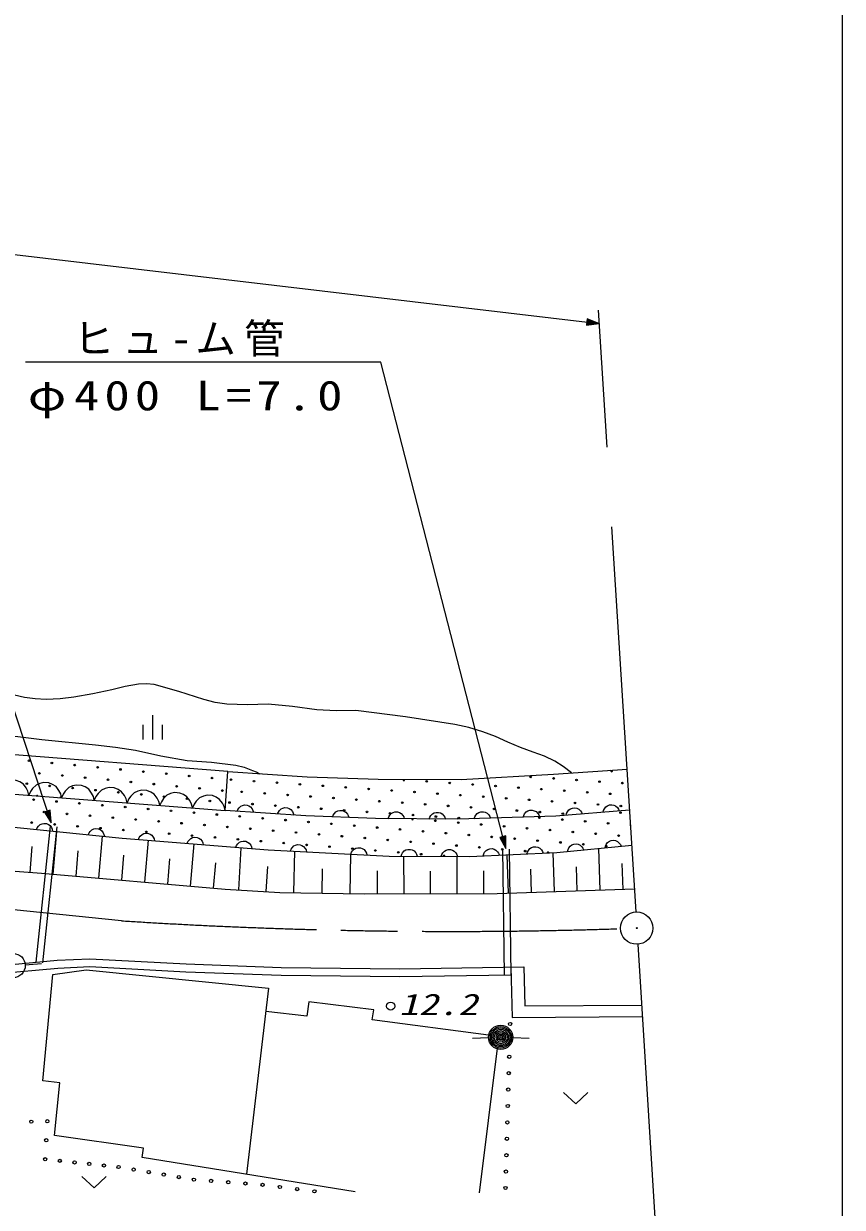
# Model space of a CAD drawing. Units: millimetres, scale not verified. Extents: x 40000 to 680000, y 20000 to 380000.
# Drawn here: x 528622 to 579000, y 245781 to 318587 of the extents above; entities that cross this region are included whole.
import ezdxf
from ezdxf.enums import TextEntityAlignment as Align

# ---------------------------------------------------------------- set-up
doc = ezdxf.new("R2010")
doc.units = ezdxf.units.MM
doc.header["$LTSCALE"] = 1000
doc.linetypes.add('CHAIN', pattern=[18.5, 12, -1.5, 3.5, -1.5])
for name, color, linetype, lineweight in [('M-BGD', 7, 'Continuous', 25), ('M-BGD-HTXT', 7, 'Continuous', 13), ('M-BMK', 2, 'CHAIN', 13), ('M-TTL-BAND', 7, 'Continuous', 25)]:
    doc.layers.add(name, color=color, linetype=linetype, lineweight=lineweight)
doc.layers.add('M-BMK-SRVR', color=7, linetype='Continuous')
doc.layers.add('M-OTRS', color=7, linetype='Continuous')
doc.styles.add('ＭＳ ゴシック', font='')
doc.styles.get('ＭＳ ゴシック').set_extended_font_data('MS Gothic')

# ---------------------------------------------------------------- blocks, each defined once
blk = doc.blocks.new('BUHIN37')
at = {"color": 7, "linetype": 'Continuous', "lineweight": 25}
blk.add_lwpolyline([(-347, 360), (-237, 411), (-125, 435), (20, 443), (140, 406), (247, 346), (354, 234), (411, 125), (444, 4), (432, -142), (404, -253), (347, -360)], dxfattribs=at)
blk = doc.blocks.new('BUHIN38')
at = {"color": 7, "linetype": 'Continuous', "lineweight": 25}
blk.add_lwpolyline([(-328, 378), (-215, 423), (-102, 441), (44, 442), (161, 398), (264, 332), (366, 215), (417, 104), (443, -19), (424, -165), (390, -274), (328, -378)], dxfattribs=at)
blk = doc.blocks.new('BUHIN39')
at = {"color": 7, "linetype": 'Continuous', "lineweight": 25}
blk.add_lwpolyline([(-312, 390), (-197, 431), (-84, 445), (61, 440), (177, 391), (278, 321), (374, 200), (421, 87), (442, -37), (417, -182), (379, -289), (312, -390)], dxfattribs=at)
blk = doc.blocks.new('BUHIN41')
at = {"color": 7, "linetype": 'Continuous', "lineweight": 25}
blk.add_lwpolyline([(-289, 408), (-172, 442), (-58, 449), (87, 435), (199, 380), (296, 305), (386, 178), (425, 62), (439, -63), (406, -206), (361, -311), (289, -408)], dxfattribs=at)
blk = doc.blocks.new('BUHIN42')
at = {"color": 7, "linetype": 'Continuous', "lineweight": 25}
blk.add_lwpolyline([(-352, 355), (-242, 408), (-131, 434), (14, 444), (134, 408), (242, 349), (351, 239), (409, 131), (444, 10), (434, -136), (407, -248), (352, -355)], dxfattribs=at)
blk = doc.blocks.new('BUHIN43')
at = {"color": 7, "linetype": 'Continuous', "lineweight": 25}
blk.add_lwpolyline([(-333, 373), (-220, 420), (-107, 440), (38, 442), (156, 400), (260, 336), (363, 220), (415, 109), (444, -13), (426, -159), (393, -269), (333, -373)], dxfattribs=at)
blk = doc.blocks.new('BUHIN44')
at = {"color": 7, "linetype": 'Continuous', "lineweight": 25}
blk.add_lwpolyline([(-314, 389), (-199, 430), (-86, 445), (59, 440), (175, 392), (276, 323), (374, 202), (420, 88), (443, -35), (418, -180), (380, -288), (314, -389)], dxfattribs=at)
blk = doc.blocks.new('BUHIN45')
at = {"color": 7, "linetype": 'Continuous', "lineweight": 25}
blk.add_lwpolyline([(-296, 403), (-179, 439), (-65, 448), (79, 437), (193, 384), (291, 310), (382, 185), (424, 69), (440, -55), (409, -199), (366, -305), (296, -403)], dxfattribs=at)
blk = doc.blocks.new('BUHIN46')
at = {"color": 7, "linetype": 'Continuous', "lineweight": 25}
blk.add_lwpolyline([(-283, 412), (-166, 444), (-52, 450), (93, 434), (205, 377), (300, 301), (388, 173), (426, 56), (439, -68), (403, -211), (357, -316), (283, -412)], dxfattribs=at)
blk = doc.blocks.new('BUHIN47')
at = {"color": 7, "linetype": 'Continuous', "lineweight": 25}
blk.add_lwpolyline([(-276, 417), (-158, 447), (-43, 451), (101, 432), (212, 374), (306, 295), (391, 165), (427, 48), (437, -77), (399, -219), (351, -323), (276, -417)], dxfattribs=at)
blk = doc.blocks.new('BUHIN92')
at = {"color": 7, "linetype": 'Continuous', "lineweight": 25}
for p, q in [((-260, 562), (-958, -6)), ((581, 474), (-581, -474)), ((498, -368), (-199, -937))]:
    blk.add_line(p, q, dxfattribs=at)
blk = doc.blocks.new('BUHIN114')
at = {"color": 7, "linetype": 'Continuous', "lineweight": 25}
blk.add_lwpolyline([(575, -829), (723, -635), (816, -423), (886, -135), (859, 117), (786, 355), (608, 612), (410, 764), (184, 877), (-111, 912), (-338, 895), (-575, 829)], dxfattribs=at)
blk = doc.blocks.new('BUHIN175')
at = {"color": 7, "linetype": 'Continuous', "lineweight": 25}
blk.add_circle((0, 0), 99.5, dxfattribs=at)
blk = doc.blocks.new('BUHIN177')
at = {"color": 7, "linetype": 'Continuous', "lineweight": 25}
blk.add_circle((0, 0), 99.5, dxfattribs=at)
blk = doc.blocks.new('BUHIN179')
at = {"color": 7, "linetype": 'Continuous', "lineweight": 25}
blk.add_circle((0, 0), 99.5, dxfattribs=at)
blk = doc.blocks.new('BUHIN181')
at = {"color": 7, "linetype": 'Continuous', "lineweight": 25}
blk.add_circle((0, 0), 99.5, dxfattribs=at)
blk = doc.blocks.new('BUHIN182')
at = {"color": 7, "linetype": 'Continuous', "lineweight": 25}
blk.add_circle((0, 0), 99.5, dxfattribs=at)
blk = doc.blocks.new('BUHIN96')
at = {"color": 7, "linetype": 'Continuous', "lineweight": 25}
blk.add_line((578, 471), (-578, -471), dxfattribs=at)
blk.add_circle((0, 0), 746, dxfattribs=at)
blk = doc.blocks.new('BUHIN94')
at = {"color": 7, "linetype": 'Continuous', "lineweight": 25}
blk.add_lwpolyline([(-198, 806), (-273, -223), (750, -356)], dxfattribs=at)
blk = doc.blocks.new('BUHIN187')
at = {"color": 3, "linetype": 'Continuous', "lineweight": 25}
for radius in [995, 30]:
    blk.add_circle((0, 0), radius, dxfattribs=at)
blk = doc.blocks.new('BUHIN189')
at = {"color": 3, "linetype": 'Continuous', "lineweight": 25}
blk.add_circle((0, 0), 249, dxfattribs=at)

msp = doc.modelspace()

# ---------------------------------------------------------------- linework, layer by layer
at = {"layer": 'M-BGD'}
for p, q in [((541182, 272584), (526850, 273697)), ((541020, 270195), (541182, 272584)), ((541182, 272584), (546058, 272259)), ((555543, 272094), (561235, 272424)), ((561235, 272424), (565752, 272730)), ((546058, 272259), (550436, 272118)), ((550436, 272118), (555543, 272094)), ((526931, 271288), (541020, 270195)), ((545987, 269858), (541020, 270195)), ((565911, 270215), (561364, 269835)), ((518760, 270094), (534685, 268493)), ((550278, 269694), (545987, 269858)), ((555339, 269646), (550278, 269694)), ((561364, 269835), (555339, 269646)), ((530260, 269217), (529381, 260853)), ((530658, 269175), (529779, 260811)), ((530432, 266268), (530658, 268898)), ((529013, 266384), (529138, 267979)), ((533253, 266026), (533475, 268615)), ((534685, 268493), (543672, 267763)), ((536075, 265784), (536296, 268362)), ((538896, 265542), (539118, 268133)), ((561435, 267599), (566048, 268047)), ((531843, 266147), (531977, 267712)), ((534664, 265905), (534796, 267448)), ((537485, 265663), (537619, 267214)), ((541857, 265308), (542016, 267898)), ((543672, 267763), (551106, 267387)), ((545257, 265137), (545302, 267681)), ((548714, 265076), (548757, 267506)), ((551106, 267387), (556049, 267363)), ((552030, 265068), (552024, 267383)), ((555300, 265077), (555293, 267367)), ((556049, 267363), (561435, 267599)), ((558218, 260059), (558113, 267814)), ((558457, 265107), (558380, 267465)), ((558618, 260064), (558513, 267820)), ((561279, 265199), (561201, 267588)), ((564101, 265291), (564017, 267850)), ((519732, 267112), (529727, 266328)), ((540307, 265421), (540441, 266979)), ((543547, 265205), (543641, 266739)), ((546985, 265107), (547012, 266599)), ((550395, 265063), (550391, 266479)), ((556935, 265081), (556931, 266474)), ((559868, 265153), (559822, 266577)), ((562690, 265245), (562641, 266726)), ((565511, 265338), (565459, 266927)), ((529727, 266328), (541012, 265360)), ((553665, 265072), (553661, 266454)), ((541012, 265360), (544392, 265153)), ((544392, 265153), (549578, 265061)), ((549578, 265061), (557752, 265084)), ((557752, 265084), (566217, 265361)), ((527008, 260635), (530693, 260974)), ((528723, 260706), (529721, 260779)), ((530693, 260974), (532685, 261073)), ((532685, 261073), (538621, 260755)), ((538621, 260755), (544477, 260536)), ((530728, 260475), (527028, 260135)), ((529794, 253553), (530424, 260094)), ((530424, 260094), (532465, 260394)), ((532684, 260573), (530728, 260475)), ((532465, 260394), (543686, 259253)), ((538595, 260255), (532684, 260573)), ((544465, 260036), (538595, 260255)), ((551770, 259956), (544465, 260036)), ((544477, 260536), (551768, 260456)), ((551768, 260456), (559401, 260576)), ((558618, 260064), (551770, 259956)), ((558606, 260564), (558681, 257448)), ((559401, 260576), (559459, 258169)), ((543686, 259253), (542336, 247814)), ((546056, 257543), (543517, 257822)), ((546176, 258413), (546056, 257543)), ((550166, 257933), (546176, 258413)), ((550076, 257303), (550166, 257933)), ((559459, 258169), (566667, 258225)), ((557219, 256376), (550076, 257303)), ((558681, 257448), (566712, 257511)), ((557231, 256209), (556232, 256170)), ((556677, 246682), (557787, 255563)), ((558730, 256218), (559730, 256190)), ((530844, 253433), (529794, 253553)), ((530514, 250193), (530844, 253433)), ((536005, 249412), (530514, 250193)), ((535915, 248842), (536005, 249412)), ((549026, 246742), (535915, 248842))]:
    msp.add_line(p, q, dxfattribs=at)
for points in [[(562325, 272498), (561830, 272891), (561305, 273231), (560665, 273526), (559985, 273772), (559188, 274057), (558410, 274400), (557658, 274745), (556883, 275034), (556022, 275290), (555146, 275487), (552113, 275943), (549070, 276340), (547860, 276327), (546654, 276375), (545167, 276580), (543676, 276726), (542396, 276699), (541125, 276733), (540409, 276842), (539701, 277010), (538174, 277512), (536651, 277949), (536174, 277985), (535692, 277960), (534871, 277819), (534038, 277614), (532881, 277360), (531713, 277165), (530859, 277062), (529998, 277020), (529339, 277050), (528674, 277141), (528068, 277283)], [(526425, 274963), (529734, 274561), (533047, 274219), (534270, 274093), (535494, 273906), (537073, 273559), (538679, 273268), (540179, 273157), (541668, 272986), (542194, 272850), (542703, 272656), (542922, 272558), (543149, 272453)], [(547633, 269795), (547677, 269908), (547741, 270004), (547840, 270110), (547952, 270166), (548071, 270196), (548226, 270190), (548342, 270151), (548450, 270086), (548543, 269973), (548599, 269873), (548632, 269757)]]:
    msp.add_lwpolyline(points, dxfattribs=at)
for centre, radius in [((528950, 273246), 49.8), ((530358, 273113), 49.8), ((531766, 272981), 49.8), ((529588, 272475), 49.8), ((530996, 272343), 49.8), ((533174, 272848), 49.8), ((534582, 272715), 49.8), ((535990, 272583), 49.8), ((537398, 272450), 49.8), ((538806, 272317), 49.8), ((559823, 272256), 49.8), ((528818, 271838), 49.8), ((530226, 271705), 49.8), ((531634, 271573), 49.8), ((532404, 272210), 49.8), ((533812, 272078), 49.8), ((535220, 271945), 49.8), ((536628, 271812), 49.8), ((538036, 271680), 49.8), ((539444, 271547), 49.8), ((540214, 272185), 49.8), ((541385, 272089), 49.8), ((542796, 271993), 49.8), ((544207, 271898), 49.8), ((545618, 271802), 49.8), ((547029, 271706), 49.8), ((548440, 271610), 49.8), ((553426, 271981), 49.8), ((554837, 271885), 49.8), ((556248, 271789), 49.8), ((557659, 271694), 49.8), ((559070, 271598), 49.8), ((561234, 272160), 49.8), ((562645, 272064), 49.8), ((564056, 271968), 49.8), ((565467, 271873), 49.8), ((529233, 270856), 49.8), ((533042, 271440), 49.8), ((534450, 271307), 49.8), ((535858, 271175), 49.8), ((537266, 271042), 49.8), ((538674, 270909), 49.8), ((540852, 271415), 49.8), ((542042, 271336), 49.8), ((543453, 271240), 49.8), ((544864, 271144), 49.8), ((546275, 271049), 49.8), ((547686, 270953), 49.8), ((549097, 270857), 49.8), ((549851, 271515), 49.8), ((551262, 271419), 49.8), ((552673, 271323), 49.8), ((554084, 271228), 49.8), ((555495, 271132), 49.8), ((556906, 271036), 49.8), ((558316, 270940), 49.8), ((559727, 270845), 49.8), ((560481, 271502), 49.8), ((561892, 271407), 49.8), ((563303, 271311), 49.8), ((564714, 271215), 49.8), ((529881, 270094), 49.8), ((530643, 270742), 49.8), ((532052, 270627), 49.8), ((533462, 270513), 49.8), ((534871, 270399), 49.8), ((536281, 270284), 49.8), ((537690, 270170), 49.8), ((540082, 270777), 49.8), ((541289, 270678), 49.8), ((542700, 270582), 49.8), ((544111, 270487), 49.8), ((545522, 270391), 49.8), ((546933, 270295), 49.8), ((548344, 270200), 49.8), ((549755, 270104), 49.8), ((550508, 270761), 49.8), ((551919, 270666), 49.8), ((553330, 270570), 49.8), ((554741, 270474), 49.8), ((556152, 270379), 49.8), ((557563, 270283), 49.8), ((558974, 270187), 49.8), ((560385, 270091), 49.8), ((561138, 270749), 49.8), ((562549, 270653), 49.8), ((563960, 270557), 49.8), ((565371, 270462), 49.8), ((529119, 269447), 49.8), ((531290, 269980), 49.8), ((532700, 269865), 49.8), ((534109, 269751), 49.8), ((535519, 269637), 49.8), ((536928, 269522), 49.8), ((538338, 269408), 49.8), ((539100, 270055), 49.8), ((540510, 269941), 49.8), ((541919, 269826), 49.8), ((543329, 269712), 49.8), ((544738, 269597), 49.8), ((546148, 269483), 49.8), ((547557, 269369), 49.8), ((551166, 270008), 49.8), ((552577, 269912), 49.8), ((553958, 269558), 49.8), ((553988, 269817), 49.8), ((555367, 269444), 49.8), ((555399, 269721), 49.8), ((560358, 269748), 49.8), ((561768, 269634), 49.8), ((561796, 269996), 49.8), ((563177, 269519), 49.8), ((564587, 269405), 49.8), ((565349, 270052), 49.8), ((530528, 269332), 49.8), ((531938, 269218), 49.8), ((533347, 269103), 49.8), ((534757, 268989), 49.8), ((536166, 268874), 49.8), ((537576, 268760), 49.8), ((538986, 268646), 49.8), ((539748, 269293), 49.8), ((541157, 269179), 49.8), ((542567, 269064), 49.8), ((543976, 268950), 49.8), ((545386, 268835), 49.8), ((546795, 268721), 49.8), ((548205, 268607), 49.8), ((548967, 269254), 49.8), ((550377, 269140), 49.8), ((551786, 269025), 49.8), ((553196, 268911), 49.8), ((554605, 268796), 49.8), ((556015, 268682), 49.8), ((556777, 269329), 49.8), ((558187, 269215), 49.8), ((559596, 269101), 49.8), ((561006, 268986), 49.8), ((562415, 268872), 49.8), ((563825, 268757), 49.8), ((565234, 268643), 49.8), ((540395, 268531), 49.8), ((541805, 268417), 49.8), ((543214, 268302), 49.8), ((544624, 268188), 49.8), ((546033, 268073), 49.8), ((547443, 267959), 49.8), ((549615, 268492), 49.8), ((551024, 268378), 49.8), ((552434, 268263), 49.8), ((553843, 268149), 49.8), ((555253, 268034), 49.8), ((556663, 267920), 49.8), ((557425, 268567), 49.8), ((558834, 268453), 49.8), ((560244, 268339), 49.8), ((561653, 268224), 49.8), ((563063, 268110), 49.8), ((564472, 267995), 49.8), ((548853, 267845), 49.8), ((550262, 267730), 49.8), ((551672, 267616), 49.8), ((553081, 267501), 49.8), ((558072, 267805), 49.8), ((559482, 267691), 49.8), ((557980, 256239), 746), ((557980, 256239), 660), ((557980, 256239), 574), ((557980, 256239), 484), ((557980, 256239), 398), ((557980, 256239), 292), ((557980, 256239), 202), ((557980, 256239), 116), ((557980, 256239), 22.5), ((529093, 251050), 99.5), ((530077, 251077), 99.5), ((530010, 249907), 99.5), ((529944, 248736), 99.5), ((534465, 248258), 99.5), ((539096, 247484), 99.5), ((543326, 247165), 99.5)]:
    msp.add_circle(centre, radius, dxfattribs=at)
for centre, start, end in [((564809, 272626), 130.98772, 56.7593), ((552015, 272077), 136.79995, 42.67203), ((529455, 271067), 25.66977, 145.45714), ((530863, 270935), 71.50762, 99.61929), ((552548, 269673), 179.94032, 358.99382), ((565996, 269290), 126.7192, 240.49262), ((554491, 267387), 340.92865, 198.52573), ((560891, 267577), 0.61541, 184.38914)]:
    msp.add_arc(centre, 49.8, start, end, dxfattribs=at)
at = {"layer": 'M-BGD-HTXT'}
for p, q in [((489052, 308965), (564024, 300150)), ((563973, 300956), (564504, 292529)), ((550610, 297774), (528735, 297774)), ((558295, 267859), (550610, 297774)), ((530318, 269429), (521310, 296782)), ((566306, 263954), (564813, 287634)), ((567878, 239009), (566431, 261959))]:
    msp.add_line(p, q, dxfattribs=at)
for points in [[(564024, 300150), (563301, 300424), (563257, 300052)], [(563871, 300168), (563310, 300102), (563341, 300363)], [(563797, 300177), (563342, 300127), (563366, 300331)], [(563720, 300186), (563373, 300151), (563390, 300300)], [(563646, 300195), (563404, 300176), (563415, 300269)], [(530318, 269429), (530261, 270200), (529905, 270083)], [(530270, 269575), (529973, 270056), (530222, 270138)], [(530246, 269646), (530009, 270038), (530204, 270102)], [(530222, 269719), (530044, 270020), (530187, 270067)], [(530199, 269790), (530080, 270002), (530169, 270031)], [(558295, 267859), (558290, 268632), (557927, 268538)], [(558257, 268008), (557993, 268507), (558247, 268572)], [(558238, 268080), (558027, 268487), (558227, 268538)], [(558219, 268155), (558061, 268467), (558207, 268504)], [(558200, 268227), (558096, 268446), (558186, 268470)]]:
    msp.add_lwpolyline(points, close=True, dxfattribs=at)
for points in [[(563948, 300159), (563279, 300077), (563316, 300394), (563946, 300159)], [(563437, 300219), (563570, 300204), (563435, 300201), (563440, 300238), (563570, 300204)], [(530294, 269502), (529938, 270073), (530240, 270173), (530293, 269504)], [(530133, 269990), (530175, 269863), (530115, 269984), (530151, 269996), (530175, 269863)], [(558276, 267933), (557959, 268527), (558267, 268607), (558275, 267935)], [(558148, 268431), (558181, 268302), (558130, 268426), (558166, 268435), (558181, 268302)]]:
    msp.add_lwpolyline(points, dxfattribs=at)
at = {"layer": 'M-BMK'}
msp.add_line((534649, 263406), (492806, 267648), dxfattribs=at)
msp.add_arc((555002, 579749), 316997, 266.31873, 271.86992, dxfattribs=at)
at = {"layer": 'M-TTL-BAND'}
msp.add_line((579000, 20000), (579000, 370000), dxfattribs=at)

# ---------------------------------------------------------------- block references
at = {"layer": 'M-BGD', "rotation": 50.81889}
for name, p in [('BUHIN92', (536550, 275303)), ('BUHIN114', (527938, 271210)), ('BUHIN114', (529950, 271054)), ('BUHIN114', (531963, 270898)), ('BUHIN114', (533976, 270742)), ('BUHIN114', (535988, 270586)), ('BUHIN114', (538001, 270429)), ('BUHIN114', (540014, 270273)), ('BUHIN41', (542262, 270111)), ('BUHIN41', (544745, 269943)), ('BUHIN39', (551543, 269682)), ('BUHIN39', (554074, 269658)), ('BUHIN38', (556845, 269694)), ('BUHIN38', (559858, 269788)), ('BUHIN37', (562501, 269930)), ('BUHIN37', (564774, 270120)), ('BUHIN47', (529908, 268973)), ('BUHIN47', (533092, 268653)), ('BUHIN46', (536183, 268372)), ('BUHIN46', (539179, 268128)), ('BUHIN46', (542174, 267885)), ('BUHIN45', (545531, 267669)), ('BUHIN45', (549248, 267481)), ('BUHIN44', (552342, 267381)), ('BUHIN44', (554813, 267369)), ('BUHIN43', (557395, 267422)), ('BUHIN43', (560088, 267540)), ('BUHIN42', (562588, 267711)), ('BUHIN42', (564894, 267935)), ('BUHIN96', (527975, 260652)), ('BUHIN182', (558558, 257059)), ('BUHIN182', (558529, 256050)), ('BUHIN182', (558500, 255041)), ('BUHIN182', (558472, 254032)), ('BUHIN94', (562598, 252492)), ('BUHIN182', (558443, 253023)), ('BUHIN182', (558414, 252014)), ('BUHIN182', (558386, 251005)), ('BUHIN182', (558357, 249996)), ('BUHIN182', (558328, 248987)), ('BUHIN175', (530848, 248641)), ('BUHIN175', (531752, 248545)), ('BUHIN94', (532952, 247324)), ('BUHIN175', (532657, 248449)), ('BUHIN175', (533561, 248353)), ('BUHIN177', (535391, 248103)), ('BUHIN177', (536318, 247948)), ('BUHIN177', (537244, 247793)), ('BUHIN177', (538170, 247639)), ('BUHIN179', (540154, 247404)), ('BUHIN182', (558300, 247979)), ('BUHIN179', (541211, 247324)), ('BUHIN179', (542268, 247245)), ('BUHIN181', (544389, 247032)), ('BUHIN181', (545453, 246899)), ('BUHIN181', (546517, 246766)), ('BUHIN182', (558271, 246970))]:
    msp.add_blockref(name, p, dxfattribs=at)
at = {"layer": 'M-BMK-SRVR', "rotation": 50.81889}
msp.add_blockref('BUHIN189', (551204, 258157), dxfattribs=at)
at = {"layer": 'M-OTRS', "rotation": 50.81889}
msp.add_blockref('BUHIN187', (566345, 262955), dxfattribs=at)

# ---------------------------------------------------------------- texts
at = {"layer": 'M-BGD-HTXT', "style": 'ＭＳ ゴシック', "oblique": 15, "width": 1.35}
msp.add_text('12.2', height=1320, dxfattribs=at).set_placement((551723, 257208), align=Align.BOTTOM_LEFT)
at = {"layer": 'M-BGD-HTXT', "char_height": 1833, "attachment_point": 7, "style": 'ＭＳ ゴシック'}
for s, insert in [('\\T1.2;ヒュ-ム管', (531686, 298104)), ('\\T1.2;\\W1.25;φ400\\~L=7.0', (528876, 294303))]:
    msp.add_mtext(s, dxfattribs=dict(at, insert=insert))

doc.saveas('drawing.dxf')
